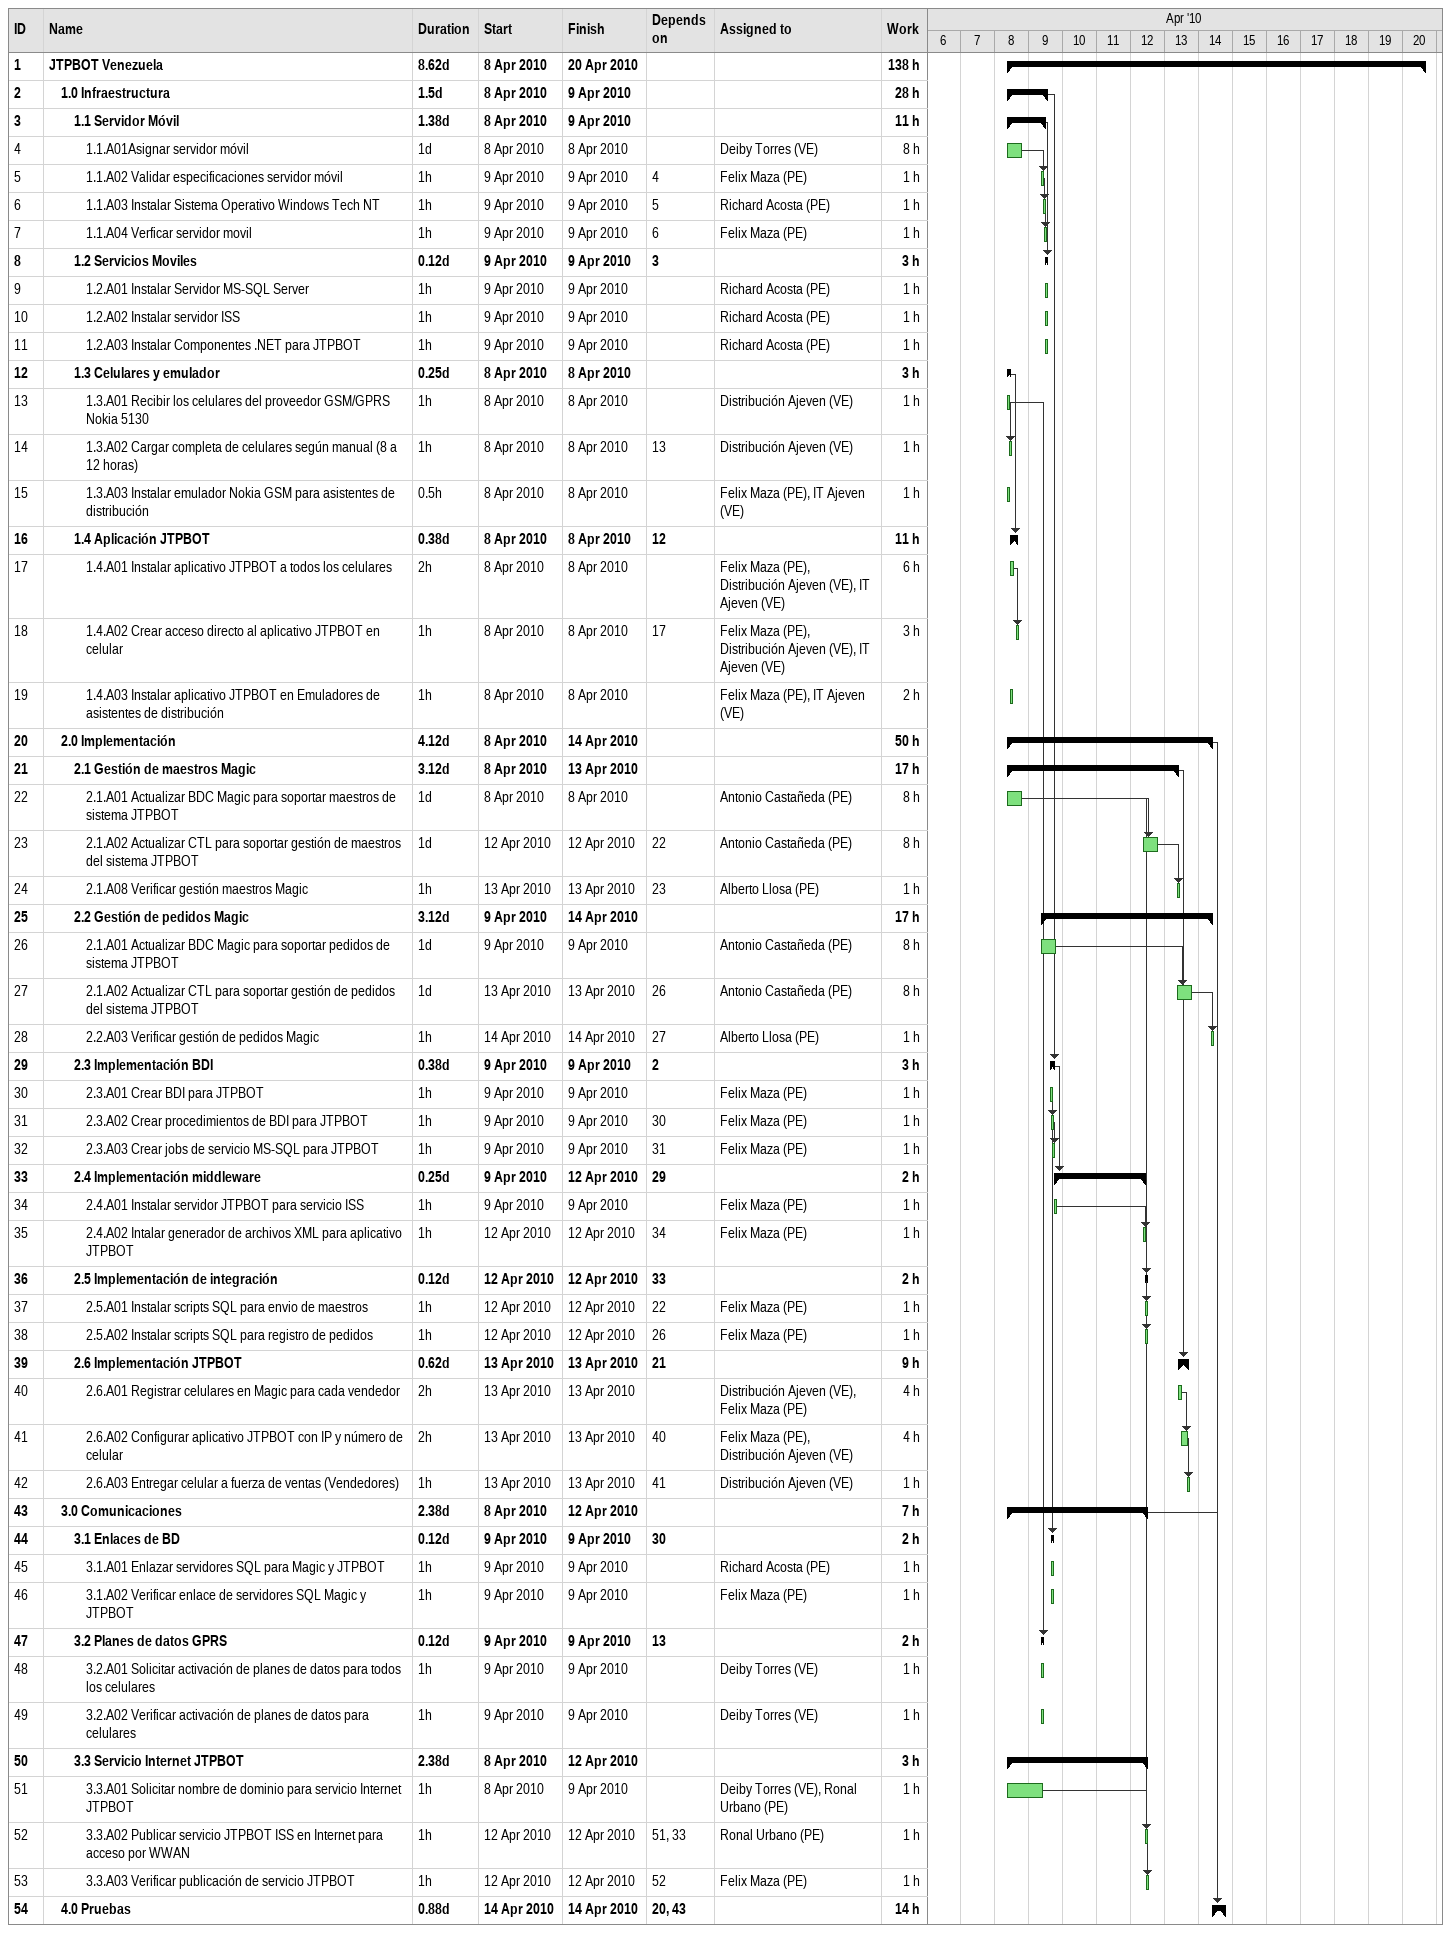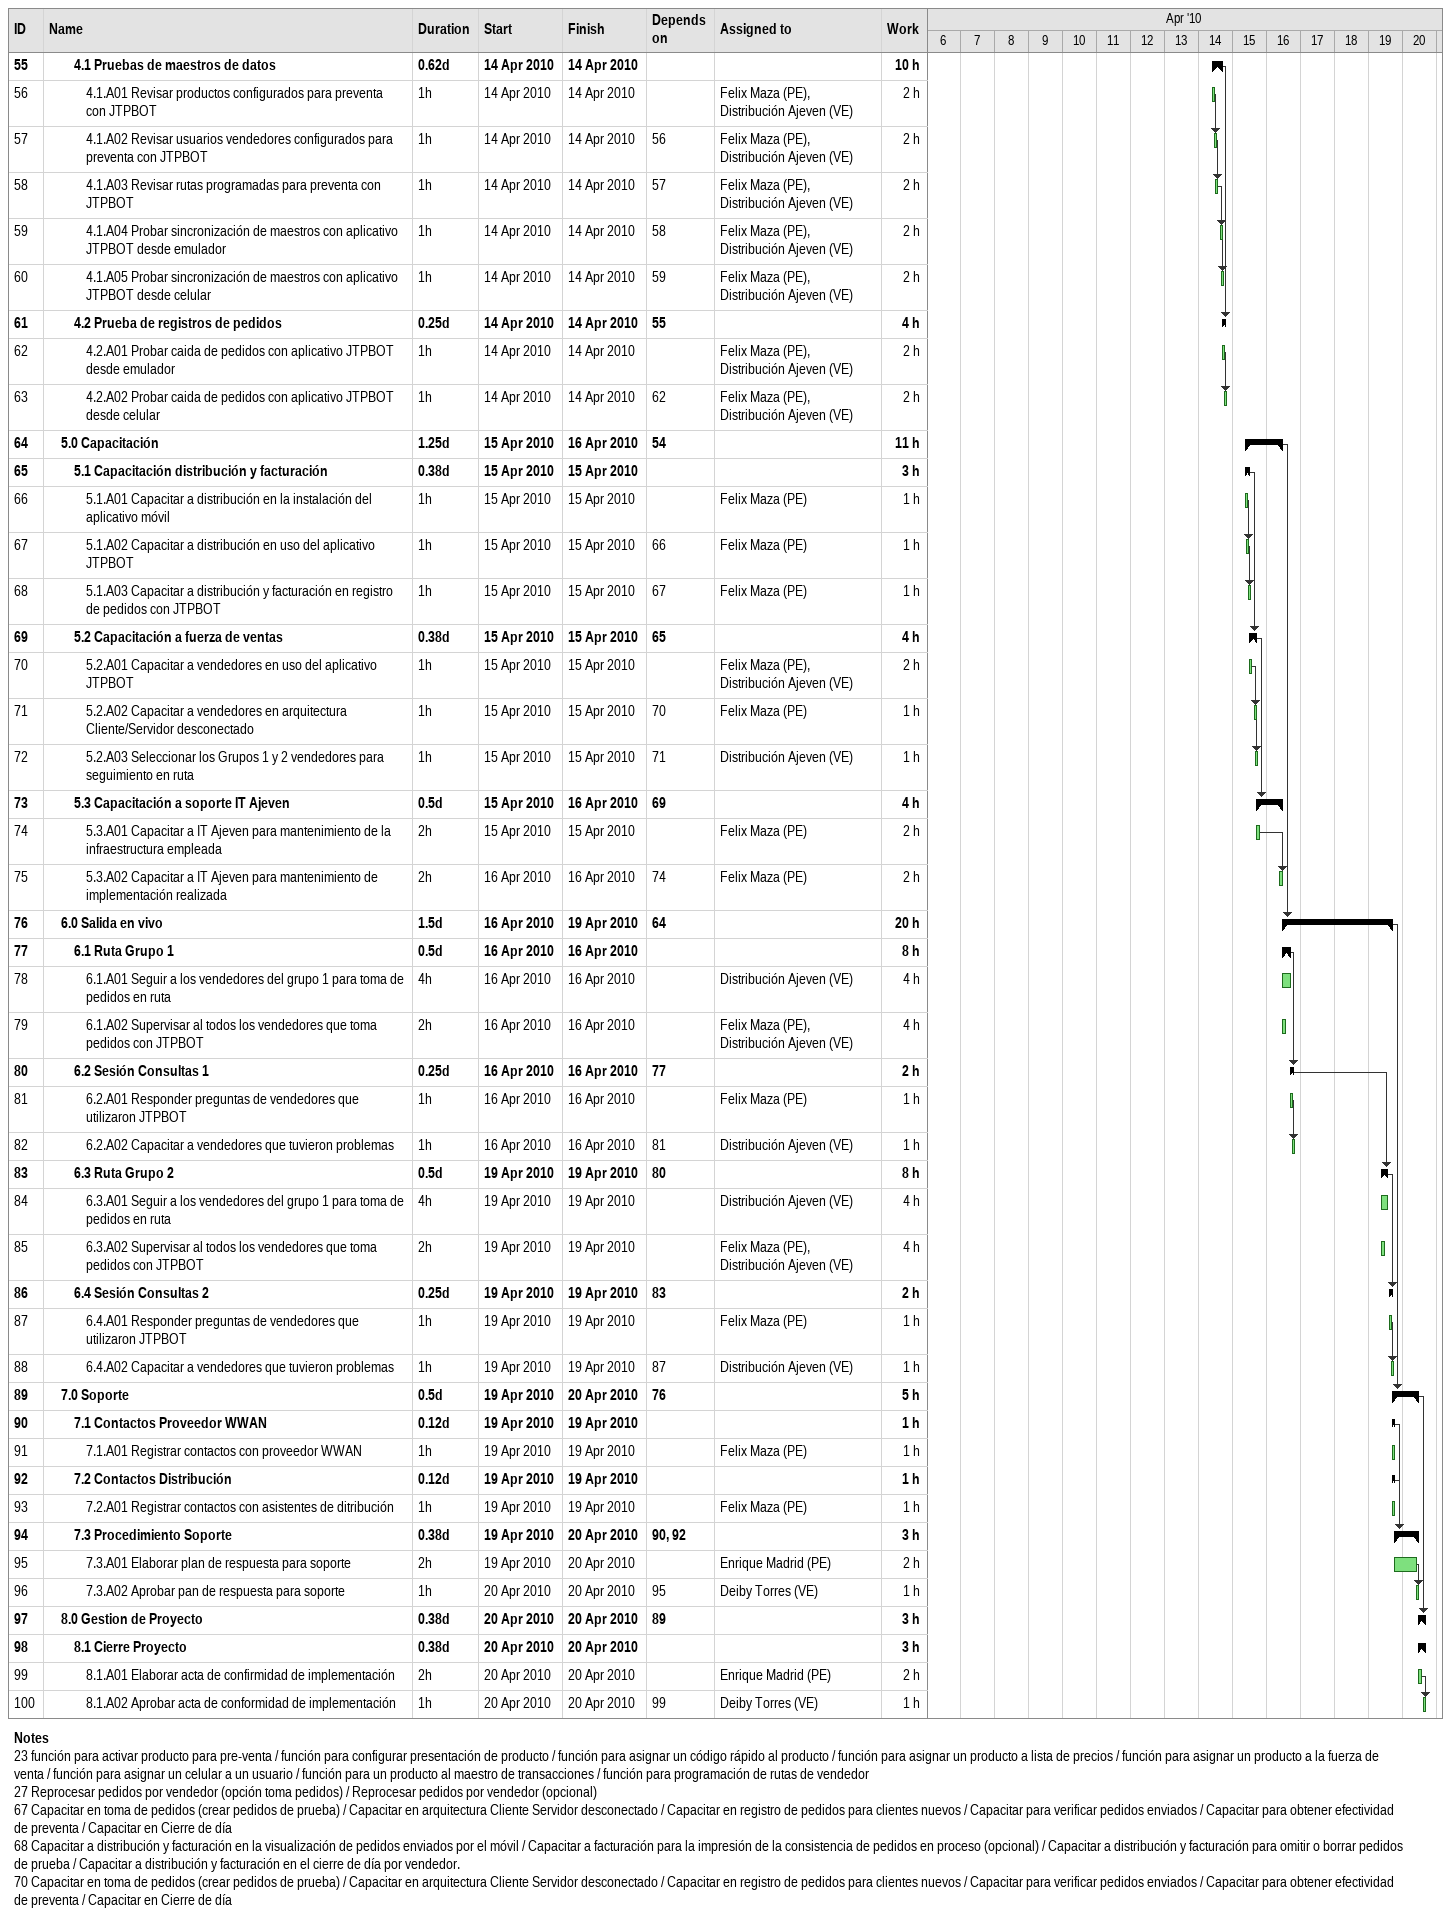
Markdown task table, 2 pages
| ID | Level | Task | Duration | Start | Finish | Predecessors | Resources | Work (h) |
|---|---|---|---|---|---|---|---|---|
| 1 | 1 | **JTPBOT Venezuela** | 8.62d | 2010-04-08 | 2010-04-20 |  |  | 138 |
| 2 | 2 | **1.0 Infraestructura** | 1.5d | 2010-04-08 | 2010-04-09 |  |  | 28 |
| 3 | 3 | **1.1 Servidor Móvil** | 1.38d | 2010-04-08 | 2010-04-09 |  |  | 11 |
| 4 | 4 | 1.1.A01Asignar servidor móvil | 1d | 2010-04-08 | 2010-04-08 |  | Deiby Torres (VE) | 8 |
| 5 | 4 | 1.1.A02 Validar especificaciones servidor móvil | 1h | 2010-04-09 | 2010-04-09 | 4 | Felix Maza (PE) | 1 |
| 6 | 4 | 1.1.A03 Instalar Sistema Operativo Windows Tech NT | 1h | 2010-04-09 | 2010-04-09 | 5 | Richard Acosta (PE) | 1 |
| 7 | 4 | 1.1.A04 Verficar servidor movil | 1h | 2010-04-09 | 2010-04-09 | 6 | Felix Maza (PE) | 1 |
| 8 | 3 | **1.2 Servicios Moviles** | 0.12d | 2010-04-09 | 2010-04-09 | 3 |  | 3 |
| 9 | 4 | 1.2.A01 Instalar Servidor MS-SQL Server | 1h | 2010-04-09 | 2010-04-09 |  | Richard Acosta (PE) | 1 |
| 10 | 4 | 1.2.A02 Instalar servidor ISS | 1h | 2010-04-09 | 2010-04-09 |  | Richard Acosta (PE) | 1 |
| 11 | 4 | 1.2.A03 Instalar Componentes .NET para JTPBOT | 1h | 2010-04-09 | 2010-04-09 |  | Richard Acosta (PE) | 1 |
| 12 | 3 | **1.3 Celulares y emulador** | 0.25d | 2010-04-08 | 2010-04-08 |  |  | 3 |
| 13 | 4 | 1.3.A01 Recibir los celulares del proveedor GSM/GPRS Nokia 5130 | 1h | 2010-04-08 | 2010-04-08 |  | Distribución Ajeven (VE) | 1 |
| 14 | 4 | 1.3.A02 Cargar completa de celulares según manual (8 a 12 horas) | 1h | 2010-04-08 | 2010-04-08 | 13 | Distribución Ajeven (VE) | 1 |
| 15 | 4 | 1.3.A03 Instalar emulador Nokia GSM para asistentes de distribución | 0.5h | 2010-04-08 | 2010-04-08 |  | Felix Maza (PE), IT Ajeven (VE) | 1 |
| 16 | 3 | **1.4 Aplicación JTPBOT** | 0.38d | 2010-04-08 | 2010-04-08 | 12 |  | 11 |
| 17 | 4 | 1.4.A01 Instalar aplicativo JTPBOT a todos los celulares | 2h | 2010-04-08 | 2010-04-08 |  | Felix Maza (PE), Distribución Ajeven (VE), IT Ajeven (VE) | 6 |
| 18 | 4 | 1.4.A02 Crear acceso directo al aplicativo JTPBOT en celular | 1h | 2010-04-08 | 2010-04-08 | 17 | Felix Maza (PE), Distribución Ajeven (VE), IT Ajeven (VE) | 3 |
| 19 | 4 | 1.4.A03 Instalar aplicativo JTPBOT en Emuladores de asistentes de distribución | 1h | 2010-04-08 | 2010-04-08 |  | Felix Maza (PE), IT Ajeven (VE) | 2 |
| 20 | 2 | **2.0 Implementación** | 4.12d | 2010-04-08 | 2010-04-14 |  |  | 50 |
| 21 | 3 | **2.1 Gestión de maestros Magic** | 3.12d | 2010-04-08 | 2010-04-13 |  |  | 17 |
| 22 | 4 | 2.1.A01 Actualizar BDC Magic para soportar maestros de sistema JTPBOT | 1d | 2010-04-08 | 2010-04-08 |  | Antonio Castañeda (PE) | 8 |
| 23 | 4 | 2.1.A02 Actualizar CTL para soportar gestión de maestros del sistema JTPBOT | 1d | 2010-04-12 | 2010-04-12 | 22 | Antonio Castañeda (PE) | 8 |
| 24 | 4 | 2.1.A08 Verificar gestión maestros Magic | 1h | 2010-04-13 | 2010-04-13 | 23 | Alberto Llosa (PE) | 1 |
| 25 | 3 | **2.2 Gestión de pedidos Magic** | 3.12d | 2010-04-09 | 2010-04-14 |  |  | 17 |
| 26 | 4 | 2.1.A01 Actualizar BDC Magic para soportar pedidos de sistema JTPBOT | 1d | 2010-04-09 | 2010-04-09 |  | Antonio Castañeda (PE) | 8 |
| 27 | 4 | 2.1.A02 Actualizar CTL para soportar gestión de pedidos del sistema JTPBOT | 1d | 2010-04-13 | 2010-04-13 | 26 | Antonio Castañeda (PE) | 8 |
| 28 | 4 | 2.2.A03 Verificar gestión de pedidos Magic | 1h | 2010-04-14 | 2010-04-14 | 27 | Alberto Llosa (PE) | 1 |
| 29 | 3 | **2.3 Implementación BDI** | 0.38d | 2010-04-09 | 2010-04-09 | 2 |  | 3 |
| 30 | 4 | 2.3.A01 Crear BDI para JTPBOT | 1h | 2010-04-09 | 2010-04-09 |  | Felix Maza (PE) | 1 |
| 31 | 4 | 2.3.A02 Crear procedimientos de BDI para JTPBOT | 1h | 2010-04-09 | 2010-04-09 | 30 | Felix Maza (PE) | 1 |
| 32 | 4 | 2.3.A03 Crear jobs de servicio MS-SQL para JTPBOT | 1h | 2010-04-09 | 2010-04-09 | 31 | Felix Maza (PE) | 1 |
| 33 | 3 | **2.4 Implementación middleware** | 0.25d | 2010-04-09 | 2010-04-12 | 29 |  | 2 |
| 34 | 4 | 2.4.A01 Instalar servidor JTPBOT para servicio ISS | 1h | 2010-04-09 | 2010-04-09 |  | Felix Maza (PE) | 1 |
| 35 | 4 | 2.4.A02 Intalar generador de archivos XML para aplicativo JTPBOT | 1h | 2010-04-12 | 2010-04-12 | 34 | Felix Maza (PE) | 1 |
| 36 | 3 | **2.5 Implementación de integración** | 0.12d | 2010-04-12 | 2010-04-12 | 33 |  | 2 |
| 37 | 4 | 2.5.A01 Instalar scripts SQL para envio de maestros | 1h | 2010-04-12 | 2010-04-12 | 22 | Felix Maza (PE) | 1 |
| 38 | 4 | 2.5.A02 Instalar scripts SQL para registro de pedidos | 1h | 2010-04-12 | 2010-04-12 | 26 | Felix Maza (PE) | 1 |
| 39 | 3 | **2.6 Implementación JTPBOT** | 0.62d | 2010-04-13 | 2010-04-13 | 21 |  | 9 |
| 40 | 4 | 2.6.A01 Registrar celulares en Magic para cada vendedor | 2h | 2010-04-13 | 2010-04-13 |  | Distribución Ajeven (VE), Felix Maza (PE) | 4 |
| 41 | 4 | 2.6.A02 Configurar aplicativo JTPBOT con IP y número de celular | 2h | 2010-04-13 | 2010-04-13 | 40 | Felix Maza (PE), Distribución Ajeven (VE) | 4 |
| 42 | 4 | 2.6.A03 Entregar celular a fuerza de ventas (Vendedores) | 1h | 2010-04-13 | 2010-04-13 | 41 | Distribución Ajeven (VE) | 1 |
| 43 | 2 | **3.0 Comunicaciones** | 2.38d | 2010-04-08 | 2010-04-12 |  |  | 7 |
| 44 | 3 | **3.1 Enlaces de BD** | 0.12d | 2010-04-09 | 2010-04-09 | 30 |  | 2 |
| 45 | 4 | 3.1.A01 Enlazar servidores SQL para Magic y JTPBOT | 1h | 2010-04-09 | 2010-04-09 |  | Richard Acosta (PE) | 1 |
| 46 | 4 | 3.1.A02 Verificar enlace de servidores SQL Magic y JTPBOT | 1h | 2010-04-09 | 2010-04-09 |  | Felix Maza (PE) | 1 |
| 47 | 3 | **3.2 Planes de datos GPRS** | 0.12d | 2010-04-09 | 2010-04-09 | 13 |  | 2 |
| 48 | 4 | 3.2.A01 Solicitar activación de planes de datos para todos los celulares | 1h | 2010-04-09 | 2010-04-09 |  | Deiby Torres (VE) | 1 |
| 49 | 4 | 3.2.A02 Verificar activación de planes de datos para celulares | 1h | 2010-04-09 | 2010-04-09 |  | Deiby Torres (VE) | 1 |
| 50 | 3 | **3.3 Servicio Internet JTPBOT** | 2.38d | 2010-04-08 | 2010-04-12 |  |  | 3 |
| 51 | 4 | 3.3.A01 Solicitar nombre de dominio para servicio Internet JTPBOT | 1h | 2010-04-08 | 2010-04-09 |  | Deiby Torres (VE), Ronal Urbano (PE) | 1 |
| 52 | 4 | 3.3.A02 Publicar servicio JTPBOT ISS en Internet para acceso por WWAN | 1h | 2010-04-12 | 2010-04-12 | 51, 33 | Ronal Urbano (PE) | 1 |
| 53 | 4 | 3.3.A03 Verificar publicación de servicio JTPBOT | 1h | 2010-04-12 | 2010-04-12 | 52 | Felix Maza (PE) | 1 |
| 54 | 2 | **4.0 Pruebas** | 0.88d | 2010-04-14 | 2010-04-14 | 20, 43 |  | 14 |
| 55 | 3 | **4.1 Pruebas de maestros de datos** | 0.62d | 2010-04-14 | 2010-04-14 |  |  | 10 |
| 56 | 4 | 4.1.A01 Revisar productos configurados para preventa con JTPBOT | 1h | 2010-04-14 | 2010-04-14 |  | Felix Maza (PE), Distribución Ajeven (VE) | 2 |
| 57 | 4 | 4.1.A02 Revisar usuarios vendedores configurados para preventa con JTPBOT | 1h | 2010-04-14 | 2010-04-14 | 56 | Felix Maza (PE), Distribución Ajeven (VE) | 2 |
| 58 | 4 | 4.1.A03 Revisar rutas programadas para preventa con JTPBOT | 1h | 2010-04-14 | 2010-04-14 | 57 | Felix Maza (PE), Distribución Ajeven (VE) | 2 |
| 59 | 4 | 4.1.A04 Probar sincronización de maestros con aplicativo JTPBOT desde emulador | 1h | 2010-04-14 | 2010-04-14 | 58 | Felix Maza (PE), Distribución Ajeven (VE) | 2 |
| 60 | 4 | 4.1.A05 Probar sincronización de maestros con aplicativo JTPBOT desde celular | 1h | 2010-04-14 | 2010-04-14 | 59 | Felix Maza (PE), Distribución Ajeven (VE) | 2 |
| 61 | 3 | **4.2 Prueba de registros de pedidos** | 0.25d | 2010-04-14 | 2010-04-14 | 55 |  | 4 |
| 62 | 4 | 4.2.A01 Probar caida de pedidos con aplicativo JTPBOT desde emulador | 1h | 2010-04-14 | 2010-04-14 |  | Felix Maza (PE), Distribución Ajeven (VE) | 2 |
| 63 | 4 | 4.2.A02 Probar caida de pedidos con aplicativo JTPBOT desde celular | 1h | 2010-04-14 | 2010-04-14 | 62 | Felix Maza (PE), Distribución Ajeven (VE) | 2 |
| 64 | 2 | **5.0 Capacitación** | 1.25d | 2010-04-15 | 2010-04-16 | 54 |  | 11 |
| 65 | 3 | **5.1 Capacitación distribución y facturación** | 0.38d | 2010-04-15 | 2010-04-15 |  |  | 3 |
| 66 | 4 | 5.1.A01 Capacitar a distribución en la instalación del aplicativo móvil | 1h | 2010-04-15 | 2010-04-15 |  | Felix Maza (PE) | 1 |
| 67 | 4 | 5.1.A02 Capacitar a distribución en uso del aplicativo JTPBOT | 1h | 2010-04-15 | 2010-04-15 | 66 | Felix Maza (PE) | 1 |
| 68 | 4 | 5.1.A03 Capacitar a distribución y facturación en registro de pedidos con JTPBOT | 1h | 2010-04-15 | 2010-04-15 | 67 | Felix Maza (PE) | 1 |
| 69 | 3 | **5.2 Capacitación a fuerza de ventas** | 0.38d | 2010-04-15 | 2010-04-15 | 65 |  | 4 |
| 70 | 4 | 5.2.A01 Capacitar a vendedores en uso del aplicativo JTPBOT | 1h | 2010-04-15 | 2010-04-15 |  | Felix Maza (PE), Distribución Ajeven (VE) | 2 |
| 71 | 4 | 5.2.A02 Capacitar a vendedores en arquitectura Cliente/Servidor desconectado | 1h | 2010-04-15 | 2010-04-15 | 70 | Felix Maza (PE) | 1 |
| 72 | 4 | 5.2.A03 Seleccionar los Grupos 1 y 2 vendedores para seguimiento en ruta | 1h | 2010-04-15 | 2010-04-15 | 71 | Distribución Ajeven (VE) | 1 |
| 73 | 3 | **5.3 Capacitación a soporte IT Ajeven** | 0.5d | 2010-04-15 | 2010-04-16 | 69 |  | 4 |
| 74 | 4 | 5.3.A01 Capacitar a IT Ajeven para mantenimiento de la infraestructura empleada | 2h | 2010-04-15 | 2010-04-15 |  | Felix Maza (PE) | 2 |
| 75 | 4 | 5.3.A02 Capacitar a IT Ajeven para mantenimiento de implementación realizada | 2h | 2010-04-16 | 2010-04-16 | 74 | Felix Maza (PE) | 2 |
| 76 | 2 | **6.0 Salida en vivo** | 1.5d | 2010-04-16 | 2010-04-19 | 64 |  | 20 |
| 77 | 3 | **6.1 Ruta Grupo 1** | 0.5d | 2010-04-16 | 2010-04-16 |  |  | 8 |
| 78 | 4 | 6.1.A01 Seguir a los vendedores del grupo 1 para toma de pedidos en ruta | 4h | 2010-04-16 | 2010-04-16 |  | Distribución Ajeven (VE) | 4 |
| 79 | 4 | 6.1.A02 Supervisar al todos los vendedores que toma pedidos con JTPBOT | 2h | 2010-04-16 | 2010-04-16 |  | Felix Maza (PE), Distribución Ajeven (VE) | 4 |
| 80 | 3 | **6.2 Sesión Consultas 1** | 0.25d | 2010-04-16 | 2010-04-16 | 77 |  | 2 |
| 81 | 4 | 6.2.A01 Responder preguntas de vendedores que utilizaron JTPBOT | 1h | 2010-04-16 | 2010-04-16 |  | Felix Maza (PE) | 1 |
| 82 | 4 | 6.2.A02 Capacitar a vendedores que tuvieron problemas | 1h | 2010-04-16 | 2010-04-16 | 81 | Distribución Ajeven (VE) | 1 |
| 83 | 3 | **6.3 Ruta Grupo 2** | 0.5d | 2010-04-19 | 2010-04-19 | 80 |  | 8 |
| 84 | 4 | 6.3.A01 Seguir a los vendedores del grupo 1 para toma de pedidos en ruta | 4h | 2010-04-19 | 2010-04-19 |  | Distribución Ajeven (VE) | 4 |
| 85 | 4 | 6.3.A02 Supervisar al todos los vendedores que toma pedidos con JTPBOT | 2h | 2010-04-19 | 2010-04-19 |  | Felix Maza (PE), Distribución Ajeven (VE) | 4 |
| 86 | 3 | **6.4 Sesión Consultas 2** | 0.25d | 2010-04-19 | 2010-04-19 | 83 |  | 2 |
| 87 | 4 | 6.4.A01 Responder preguntas de vendedores que utilizaron JTPBOT | 1h | 2010-04-19 | 2010-04-19 |  | Felix Maza (PE) | 1 |
| 88 | 4 | 6.4.A02 Capacitar a vendedores que tuvieron problemas | 1h | 2010-04-19 | 2010-04-19 | 87 | Distribución Ajeven (VE) | 1 |
| 89 | 2 | **7.0 Soporte** | 0.5d | 2010-04-19 | 2010-04-20 | 76 |  | 5 |
| 90 | 3 | **7.1 Contactos Proveedor WWAN** | 0.12d | 2010-04-19 | 2010-04-19 |  |  | 1 |
| 91 | 4 | 7.1.A01 Registrar contactos con proveedor WWAN | 1h | 2010-04-19 | 2010-04-19 |  | Felix Maza (PE) | 1 |
| 92 | 3 | **7.2 Contactos Distribución** | 0.12d | 2010-04-19 | 2010-04-19 |  |  | 1 |
| 93 | 4 | 7.2.A01 Registrar contactos con asistentes de ditribución | 1h | 2010-04-19 | 2010-04-19 |  | Felix Maza (PE) | 1 |
| 94 | 3 | **7.3 Procedimiento Soporte** | 0.38d | 2010-04-19 | 2010-04-20 | 90, 92 |  | 3 |
| 95 | 4 | 7.3.A01 Elaborar plan de respuesta para soporte | 2h | 2010-04-19 | 2010-04-20 |  | Enrique Madrid (PE) | 2 |
| 96 | 4 | 7.3.A02 Aprobar pan de respuesta para soporte | 1h | 2010-04-20 | 2010-04-20 | 95 | Deiby Torres (VE) | 1 |
| 97 | 2 | **8.0 Gestion de Proyecto** | 0.38d | 2010-04-20 | 2010-04-20 | 89 |  | 3 |
| 98 | 3 | **8.1 Cierre Proyecto** | 0.38d | 2010-04-20 | 2010-04-20 |  |  | 3 |
| 99 | 4 | 8.1.A01 Elaborar acta de confirmidad de implementación | 2h | 2010-04-20 | 2010-04-20 |  | Enrique Madrid (PE) | 2 |
| 100 | 4 | 8.1.A02 Aprobar acta de conformidad de implementación | 1h | 2010-04-20 | 2010-04-20 | 99 | Deiby Torres (VE) | 1 |

Notes
- 23: función para activar producto para pre-venta / función para configurar presentación de producto / función para asignar un código rápido al producto / función para asignar un producto a lista de precios / función para asignar un producto a la fuerza de venta / función para asignar un celular a un usuario / función para un producto al maestro de transacciones / función para programación de rutas de vendedor
- 27: Reprocesar pedidos por vendedor (opción toma pedidos) / Reprocesar pedidos por vendedor (opcional)
- 67: Capacitar en toma de pedidos (crear pedidos de prueba) / Capacitar en arquitectura Cliente Servidor desconectado / Capacitar en registro de pedidos para clientes nuevos / Capacitar para verificar pedidos enviados / Capacitar para obtener efectividad de preventa / Capacitar en Cierre de día
- 68: Capacitar a distribución y facturación en la visualización de pedidos enviados por el móvil / Capacitar a facturación para la impresión de la consistencia de pedidos en proceso (opcional) / Capacitar a distribución y facturación para omitir o borrar pedidos de prueba / Capacitar a distribución y facturación en el cierre de día por vendedor.
- 70: Capacitar en toma de pedidos (crear pedidos de prueba) / Capacitar en arquitectura Cliente Servidor desconectado / Capacitar en registro de pedidos para clientes nuevos / Capacitar para verificar pedidos enviados / Capacitar para obtener efectividad de preventa / Capacitar en Cierre de día
